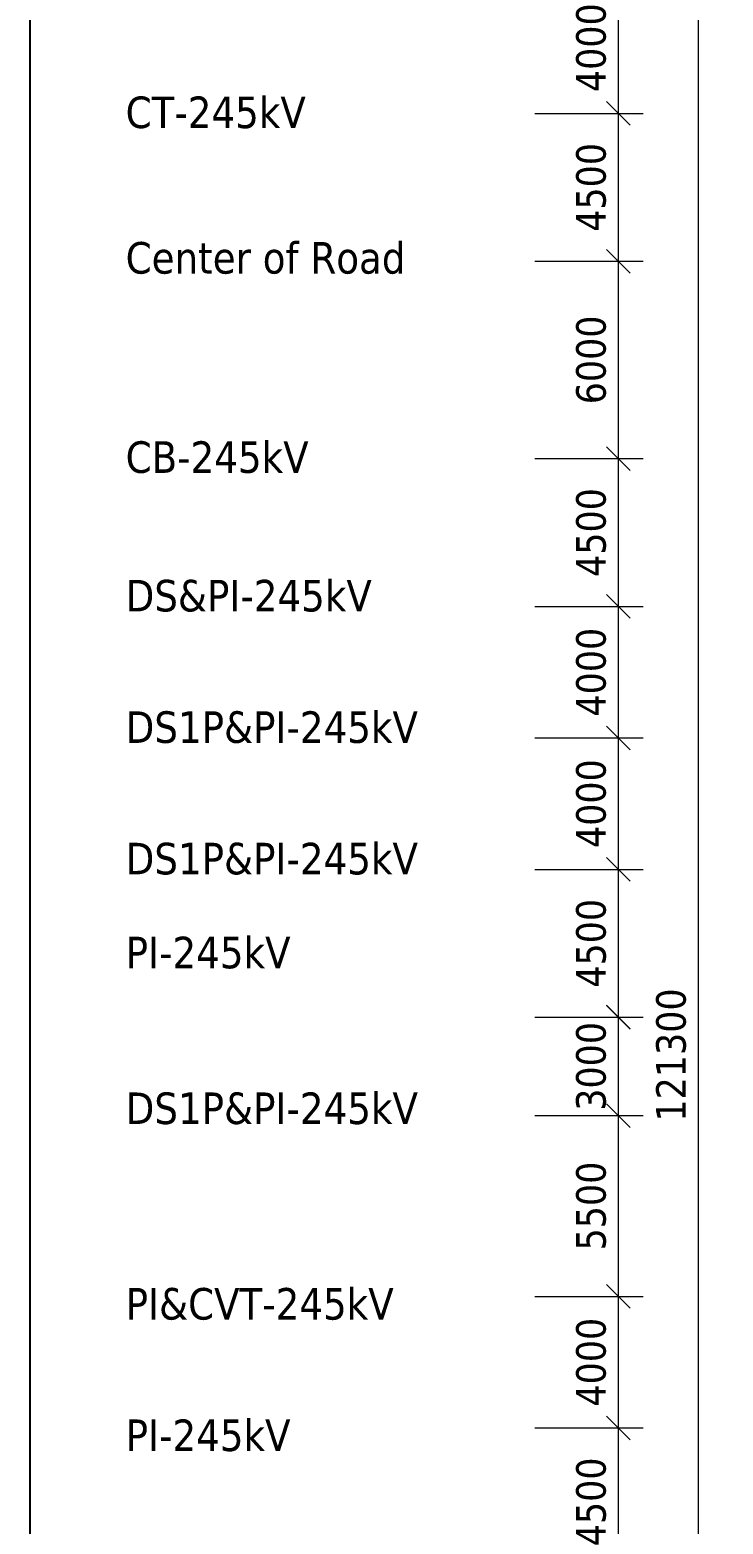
# Model space of a CAD drawing. Header units: millimetres. Extents: x 37084 to 180780, y -153145 to -16322.
# Drawn here: x 159684 to 180780, y -106169 to -60704 of the extents above; entities that cross this region are included whole.
import ezdxf

# ---------------------------------------------------------------- set-up
doc = ezdxf.new("R2010")
doc.units = ezdxf.units.MM
doc.header["$MEASUREMENT"] = 0
doc.linetypes.add('NDK - Tang 2$0$CONTINU', pattern=[0])
doc.layers.add('00 Hang rao mo rong', color=8, linetype='FENCELINE2', lineweight=25)
doc.layers.add('0_Kich thuoc', color=1, linetype='Continuous', lineweight=20)
doc.layers.add('0_TEXT3', color=255, linetype='Continuous')
doc.styles.add('Tahoma-R', font='tahoma.ttf')
doc.styles.add('Tohama-R', font='tahoma.ttf')
doc.linetypes.add('FENCELINE2', pattern='A,0.25,-0.1,[132,ltypeshp.shx,S=0.1,R=0,X=-0.1,Y=0],-0.1,1', length=1.45)
doc.dimstyles.new('DIM 600', dxfattribs={"dimscale": 600, "dimtxt": 1.5, "dimasz": 1.2, "dimexe": 1.25, "dimexo": 0.6, "dimgap": 0.6, "dimtad": 1, "dimdec": 0, "dimzin": 0, "dimdsep": 46, "dimtxsty": 'Tohama-R', "dimblk": 'OBLIQUE', "dimcen": 0, "dimdle": 1, "dimclrt": 1, "dimadec": 0, "dimazin": 0, "dimtfac": 1, "dimtdec": 0, "dimtmove": 0, "dimatfit": 3, "dimldrblk": 'OBLIQUE', "dimfxl": 1, "dimtolj": 1, "dimtzin": 0, "dimlwd": 18, "dimlwe": 18, "dimarcsym": 0})

# ---------------------------------------------------------------- blocks, each defined once
blk = doc.blocks.new('_OBLIQUE')
at = {"color": 0, "linetype": 'ByBlock', "ltscale": 200}
blk.add_line((-0.5, -0.5), (0.5, 0.5), dxfattribs=at)
blk = doc.blocks.new('*D63')
at = {"layer": '0_Kich thuoc', "color": 0, "linetype": 'NDK - Tang 2$0$CONTINU', "lineweight": 18}
for p, q in [((177594, -108342), (177594, -102642)), ((175053, -103242), (178344, -103242)), ((175053, -107742), (178344, -107742))]:
    blk.add_line(p, q, dxfattribs=at)
at = {"layer": 'Defpoints', "color": 0, "lineweight": 20}
for p in [(174693, -103242), (177594, -103242), (174693, -107742)]:
    blk.add_point(p, dxfattribs=at)
at = {"layer": '0_Kich thuoc', "color": 0, "lineweight": 18, "xscale": 720, "yscale": 720, "zscale": 720}
for p, rotation in [((177594, -103242), 90), ((177594, -107742), 270)]:
    blk.add_blockref('_OBLIQUE', p, dxfattribs=dict(at, rotation=rotation))
at = {"layer": '0_Kich thuoc', "color": 1, "insert": (176766, -105492), "char_height": 900, "attachment_point": 5, "rotation": 90, "style": 'Tahoma-R'}
blk.add_mtext('\\A1;4500', dxfattribs=at)
blk = doc.blocks.new('*D64')
at = {"layer": '0_Kich thuoc', "color": 0, "linetype": 'NDK - Tang 2$0$CONTINU', "lineweight": 18}
for p, q in [((177594, -103842), (177594, -98641)), ((175053, -99241), (178344, -99241)), ((175053, -103242), (178344, -103242))]:
    blk.add_line(p, q, dxfattribs=at)
at = {"layer": 'Defpoints', "color": 0, "lineweight": 20}
for p in [(174693, -99241), (177594, -99241), (174693, -103242)]:
    blk.add_point(p, dxfattribs=at)
at = {"layer": '0_Kich thuoc', "color": 0, "lineweight": 18, "xscale": 720, "yscale": 720, "zscale": 720}
for p, rotation in [((177594, -99241), 90), ((177594, -103242), 270)]:
    blk.add_blockref('_OBLIQUE', p, dxfattribs=dict(at, rotation=rotation))
at = {"layer": '0_Kich thuoc', "color": 1, "insert": (176766, -101242), "char_height": 900, "attachment_point": 5, "rotation": 90, "style": 'Tahoma-R'}
blk.add_mtext('\\A1;4000', dxfattribs=at)
blk = doc.blocks.new('*D65')
at = {"layer": '0_Kich thuoc', "color": 0, "linetype": 'NDK - Tang 2$0$CONTINU', "lineweight": 18}
for p, q in [((177594, -99841), (177594, -93141)), ((175053, -93741), (178344, -93741)), ((175053, -99241), (178344, -99241))]:
    blk.add_line(p, q, dxfattribs=at)
at = {"layer": 'Defpoints', "color": 0, "lineweight": 20}
for p in [(174693, -93741), (177594, -93741), (174693, -99241)]:
    blk.add_point(p, dxfattribs=at)
at = {"layer": '0_Kich thuoc', "color": 0, "lineweight": 18, "xscale": 720, "yscale": 720, "zscale": 720}
for p, rotation in [((177594, -93741), 90), ((177594, -99241), 270)]:
    blk.add_blockref('_OBLIQUE', p, dxfattribs=dict(at, rotation=rotation))
at = {"layer": '0_Kich thuoc', "color": 1, "insert": (176766, -96491), "char_height": 900, "attachment_point": 5, "rotation": 90, "style": 'Tahoma-R'}
blk.add_mtext('\\A1;5500', dxfattribs=at)
blk = doc.blocks.new('*D66')
at = {"layer": '0_Kich thuoc', "color": 0, "linetype": 'NDK - Tang 2$0$CONTINU', "lineweight": 18}
for p, q in [((177594, -94341, 0), (177594, -90141, 0)), ((175053, -90741, 0), (178344, -90741, 0)), ((175053, -93741, 0), (178344, -93741, 0))]:
    blk.add_line(p, q, dxfattribs=at)
at = {"layer": 'Defpoints', "color": 0, "lineweight": 20}
for p in [(174693, -90741, 0), (177594, -90741, 0), (174693, -93741, 0)]:
    blk.add_point(p, dxfattribs=at)
at = {"layer": '0_Kich thuoc', "color": 0, "lineweight": 18, "xscale": 720, "yscale": 720, "zscale": 720}
for p, rotation in [((177594, -90741, 0), 90), ((177594, -93741, 0), 270)]:
    blk.add_blockref('_OBLIQUE', p, dxfattribs=dict(at, rotation=rotation))
at = {"layer": '0_Kich thuoc', "color": 1, "insert": (176765, -92241, 0), "char_height": 900, "attachment_point": 5, "rotation": 90, "style": 'Tahoma-R'}
blk.add_mtext('\\A1;3000', dxfattribs=at)
blk = doc.blocks.new('*D70')
at = {"layer": '0_Kich thuoc', "color": 0, "linetype": 'NDK - Tang 2$0$CONTINU', "lineweight": 18}
for p, q in [((177594, -63846), (177594, -58646)), ((175053, -59246), (178344, -59246)), ((175053, -63246), (178344, -63246))]:
    blk.add_line(p, q, dxfattribs=at)
at = {"layer": 'Defpoints', "color": 0, "lineweight": 20}
for p in [(174693, -59246), (177594, -59246), (174693, -63246)]:
    blk.add_point(p, dxfattribs=at)
at = {"layer": '0_Kich thuoc', "color": 0, "lineweight": 18, "xscale": 720, "yscale": 720, "zscale": 720}
for p, rotation in [((177594, -59246), 90), ((177594, -63246), 270)]:
    blk.add_blockref('_OBLIQUE', p, dxfattribs=dict(at, rotation=rotation))
at = {"layer": '0_Kich thuoc', "color": 1, "insert": (176766, -61246), "char_height": 900, "attachment_point": 5, "rotation": 90, "style": 'Tahoma-R'}
blk.add_mtext('\\A1;4000', dxfattribs=at)
blk = doc.blocks.new('*D71')
at = {"layer": '0_Kich thuoc', "color": 0, "linetype": 'NDK - Tang 2$0$CONTINU', "lineweight": 18}
for p, q in [((177594, -68346), (177594, -62646)), ((175053, -63246), (178344, -63246)), ((175053, -67746), (178344, -67746))]:
    blk.add_line(p, q, dxfattribs=at)
at = {"layer": 'Defpoints', "color": 0, "lineweight": 20}
for p in [(174693, -63246), (177594, -63246), (174693, -67746)]:
    blk.add_point(p, dxfattribs=at)
at = {"layer": '0_Kich thuoc', "color": 0, "lineweight": 18, "xscale": 720, "yscale": 720, "zscale": 720}
for p, rotation in [((177594, -63246), 90), ((177594, -67746), 270)]:
    blk.add_blockref('_OBLIQUE', p, dxfattribs=dict(at, rotation=rotation))
at = {"layer": '0_Kich thuoc', "color": 1, "insert": (176766, -65496), "char_height": 900, "attachment_point": 5, "rotation": 90, "style": 'Tahoma-R'}
blk.add_mtext('\\A1;4500', dxfattribs=at)
blk = doc.blocks.new('*D72')
at = {"layer": '0_Kich thuoc', "color": 0, "linetype": 'NDK - Tang 2$0$CONTINU', "lineweight": 18}
for p, q in [((177594, -74346), (177594, -67146)), ((175053, -67746), (178344, -67746)), ((175053, -73746), (178344, -73746))]:
    blk.add_line(p, q, dxfattribs=at)
at = {"layer": 'Defpoints', "color": 0, "lineweight": 20}
for p in [(174693, -67746), (177594, -67746), (174693, -73746)]:
    blk.add_point(p, dxfattribs=at)
at = {"layer": '0_Kich thuoc', "color": 0, "lineweight": 18, "xscale": 720, "yscale": 720, "zscale": 720}
for p, rotation in [((177594, -67746), 90), ((177594, -73746), 270)]:
    blk.add_blockref('_OBLIQUE', p, dxfattribs=dict(at, rotation=rotation))
at = {"layer": '0_Kich thuoc', "color": 1, "insert": (176766, -70746), "char_height": 900, "attachment_point": 5, "rotation": 90, "style": 'Tahoma-R'}
blk.add_mtext('\\A1;6000', dxfattribs=at)
blk = doc.blocks.new('*D73')
at = {"layer": '0_Kich thuoc', "color": 0, "linetype": 'NDK - Tang 2$0$CONTINU', "lineweight": 18}
for p, q in [((177594, -78847), (177594, -73146)), ((175053, -73746), (178344, -73746)), ((175053, -78247), (178344, -78247))]:
    blk.add_line(p, q, dxfattribs=at)
at = {"layer": 'Defpoints', "color": 0, "lineweight": 20}
for p in [(174693, -73746), (177594, -73746), (174693, -78247)]:
    blk.add_point(p, dxfattribs=at)
at = {"layer": '0_Kich thuoc', "color": 0, "lineweight": 18, "xscale": 720, "yscale": 720, "zscale": 720}
for p, rotation in [((177594, -73746), 90), ((177594, -78247), 270)]:
    blk.add_blockref('_OBLIQUE', p, dxfattribs=dict(at, rotation=rotation))
at = {"layer": '0_Kich thuoc', "color": 1, "insert": (176766, -75997), "char_height": 900, "attachment_point": 5, "rotation": 90, "style": 'Tahoma-R'}
blk.add_mtext('\\A1;4500', dxfattribs=at)
blk = doc.blocks.new('*D74')
at = {"layer": '0_Kich thuoc', "color": 0, "linetype": 'NDK - Tang 2$0$CONTINU', "lineweight": 18}
for p, q in [((177594, -82847), (177594, -77647)), ((175053, -78247), (178344, -78247)), ((175053, -82247), (178344, -82247))]:
    blk.add_line(p, q, dxfattribs=at)
at = {"layer": 'Defpoints', "color": 0, "lineweight": 20}
for p in [(174693, -78247), (177594, -78247), (174693, -82247)]:
    blk.add_point(p, dxfattribs=at)
at = {"layer": '0_Kich thuoc', "color": 0, "lineweight": 18, "xscale": 720, "yscale": 720, "zscale": 720}
for p, rotation in [((177594, -78247), 90), ((177594, -82247), 270)]:
    blk.add_blockref('_OBLIQUE', p, dxfattribs=dict(at, rotation=rotation))
at = {"layer": '0_Kich thuoc', "color": 1, "insert": (176766, -80247), "char_height": 900, "attachment_point": 5, "rotation": 90, "style": 'Tahoma-R'}
blk.add_mtext('\\A1;4000', dxfattribs=at)
blk = doc.blocks.new('*D75')
at = {"layer": '0_Kich thuoc', "color": 0, "linetype": 'NDK - Tang 2$0$CONTINU', "lineweight": 18}
for p, q in [((177594, -86847), (177594, -81647)), ((175053, -82247), (178344, -82247)), ((175053, -86247), (178344, -86247))]:
    blk.add_line(p, q, dxfattribs=at)
at = {"layer": 'Defpoints', "color": 0, "lineweight": 20}
for p in [(174693, -82247), (177594, -82247), (174693, -86247)]:
    blk.add_point(p, dxfattribs=at)
at = {"layer": '0_Kich thuoc', "color": 0, "lineweight": 18, "xscale": 720, "yscale": 720, "zscale": 720}
for p, rotation in [((177594, -82247), 90), ((177594, -86247), 270)]:
    blk.add_blockref('_OBLIQUE', p, dxfattribs=dict(at, rotation=rotation))
at = {"layer": '0_Kich thuoc', "color": 1, "insert": (176766, -84247), "char_height": 900, "attachment_point": 5, "rotation": 90, "style": 'Tahoma-R'}
blk.add_mtext('\\A1;4000', dxfattribs=at)
blk = doc.blocks.new('*D81')
at = {"layer": '0_Kich thuoc', "color": 0, "linetype": 'NDK - Tang 2$0$CONTINU', "lineweight": 18}
for p, q in [((180030, -153145), (180030, -30645)), ((175053, -31245), (180780, -31245)), ((175053, -152545), (180780, -152545))]:
    blk.add_line(p, q, dxfattribs=at)
at = {"layer": 'Defpoints', "color": 0, "lineweight": 20}
for p in [(174693, -31245), (180030, -31245), (174693, -152545)]:
    blk.add_point(p, dxfattribs=at)
at = {"layer": '0_Kich thuoc', "color": 0, "lineweight": 18, "xscale": 720, "yscale": 720, "zscale": 720}
for p, rotation in [((180030, -31245), 90), ((180030, -152545), 270)]:
    blk.add_blockref('_OBLIQUE', p, dxfattribs=dict(at, rotation=rotation))
at = {"layer": '0_Kich thuoc', "color": 1, "insert": (179201, -91895), "char_height": 900, "attachment_point": 5, "rotation": 90, "style": 'Tahoma-R'}
blk.add_mtext('\\A1;121300', dxfattribs=at)
blk = doc.blocks.new('*D91')
at = {"layer": '0_Kich thuoc', "color": 0, "linetype": 'NDK - Tang 2$0$CONTINU', "lineweight": 18}
for p, q in [((177594, -91348), (177594, -85647)), ((175053, -86247), (178344, -86247)), ((175053, -90748), (178344, -90748))]:
    blk.add_line(p, q, dxfattribs=at)
at = {"layer": 'Defpoints', "color": 0, "lineweight": 20}
for p in [(174693, -86247), (177594, -86247), (174693, -90748)]:
    blk.add_point(p, dxfattribs=at)
at = {"layer": '0_Kich thuoc', "color": 0, "lineweight": 18, "xscale": 720, "yscale": 720, "zscale": 720}
for p, rotation in [((177594, -86247), 90), ((177594, -90748), 270)]:
    blk.add_blockref('_OBLIQUE', p, dxfattribs=dict(at, rotation=rotation))
at = {"layer": '0_Kich thuoc', "color": 1, "insert": (176766, -88497), "char_height": 900, "attachment_point": 5, "rotation": 90, "style": 'Tahoma-R'}
blk.add_mtext('\\A1;4500', dxfattribs=at)

msp = doc.modelspace()

# ---------------------------------------------------------------- linework, layer by layer
at = {"layer": '00 Hang rao mo rong', "color": 5, "ltscale": 2000}
msp.add_line((159683.9, -31242.6, 0), (159683.9, -152543.6, 0), dxfattribs=at)

# ---------------------------------------------------------------- texts
at = {"layer": '0_TEXT3', "style": 'Tahoma-R'}
for s, p in [('CT-245kV', (162598.2, -63692.2, 0)), ('Center of Road', (162598.2, -68119.3, 0)), ('CB-245kV', (162598.2, -74182.8, 0)), ('DS&PI-245kV', (162598.2, -78398.5, 0)), ('DS1P&PI-245kV', (162598.2, -82398.8, 0)), ('DS1P&PI-245kV', (162598.2, -86399.1, 0)), ('PI-245kV', (162598.2, -89256.5, 0)), ('DS1P&PI-245kV', (162598.2, -93995.7, 0)), ('PI&CVT-245kV', (162598.2, -99945.5, 0)), ('PI-245kV', (162598.2, -103945.5, 0))]:
    msp.add_text(s, height=960, rotation=360, dxfattribs=at).set_placement(p)

# ---------------------------------------------------------------- dimensions: what is measured, and where the dimension line sits
at = {"layer": '0_Kich thuoc'}
for base, p1, p2, picture, middle in [((180030, -31244.6, 0), (174693, -152544.6, 0), (174693, -31244.6, 0), '*D81', (179201.3, -91894.6, 0)), ((177594.1, -59245.6, 0), (174693, -63245.8, 0), (174693, -59245.6, 0), '*D70', (176765.7, -61245.7, 0)), ((177594.1, -63245.8, 0), (174693, -67746.1, 0), (174693, -63245.8, 0), '*D71', (176765.7, -65496, 0)), ((177594.1, -67746.1, 0), (174693, -73746.4, 0), (174693, -67746.1, 0), '*D72', (176765.7, -70746.3, 0)), ((177594.1, -73746.4, 0), (174693, -78246.7, 0), (174693, -73746.4, 0), '*D73', (176765.7, -75996.6, 0)), ((177594.1, -78246.7, 0), (174693, -82247, 0), (174693, -78246.7, 0), '*D74', (176765.7, -80246.8, 0)), ((177594.1, -82247, 0), (174693, -86247.3, 0), (174693, -82247, 0), '*D75', (176765.7, -84247.1, 0)), ((177594.1, -86247.3, 0), (174693, -90747.6, 0), (174693, -86247.3, 0), '*D91', (176765.7, -88497.4, 0)), ((177594.1, -93741.2, 0), (174693, -99241.5, 0), (174693, -93741.2, 0), '*D65', (176765.7, -96491.3, 0)), ((177594.1, -99241.5, 0), (174693, -103241.8, 0), (174693, -99241.5, 0), '*D64', (176765.7, -101241.6, 0)), ((177594.1, -103241.8, 0), (174693, -107742.1, 0), (174693, -103241.8, 0), '*D63', (176765.7, -105491.9, 0))]:
    dim = msp.add_linear_dim(base=base, p1=p1, p2=p2, angle=90, dimstyle='DIM 600', override={"dimtxsty": 'Tahoma-R'}, dxfattribs=at)
    dim.commit()
    dim.dimension.update_dxf_attribs({"geometry": picture, "text_midpoint": middle})
dim = msp.add_linear_dim(base=(177594.1, -90740.9, 0), p1=(174693, -93741.2, 0), p2=(174693, -90740.9, 0), angle=90, dimstyle='DIM 600', override={"dimtxsty": 'Tahoma-R'}, dxfattribs=at)
dim.commit()
dim.dimension.update_dxf_attribs({"geometry": '*D66', "text_midpoint": (177594.1, -92241.1, 0), "dimtype": 160})

doc.saveas('drawing.dxf')
